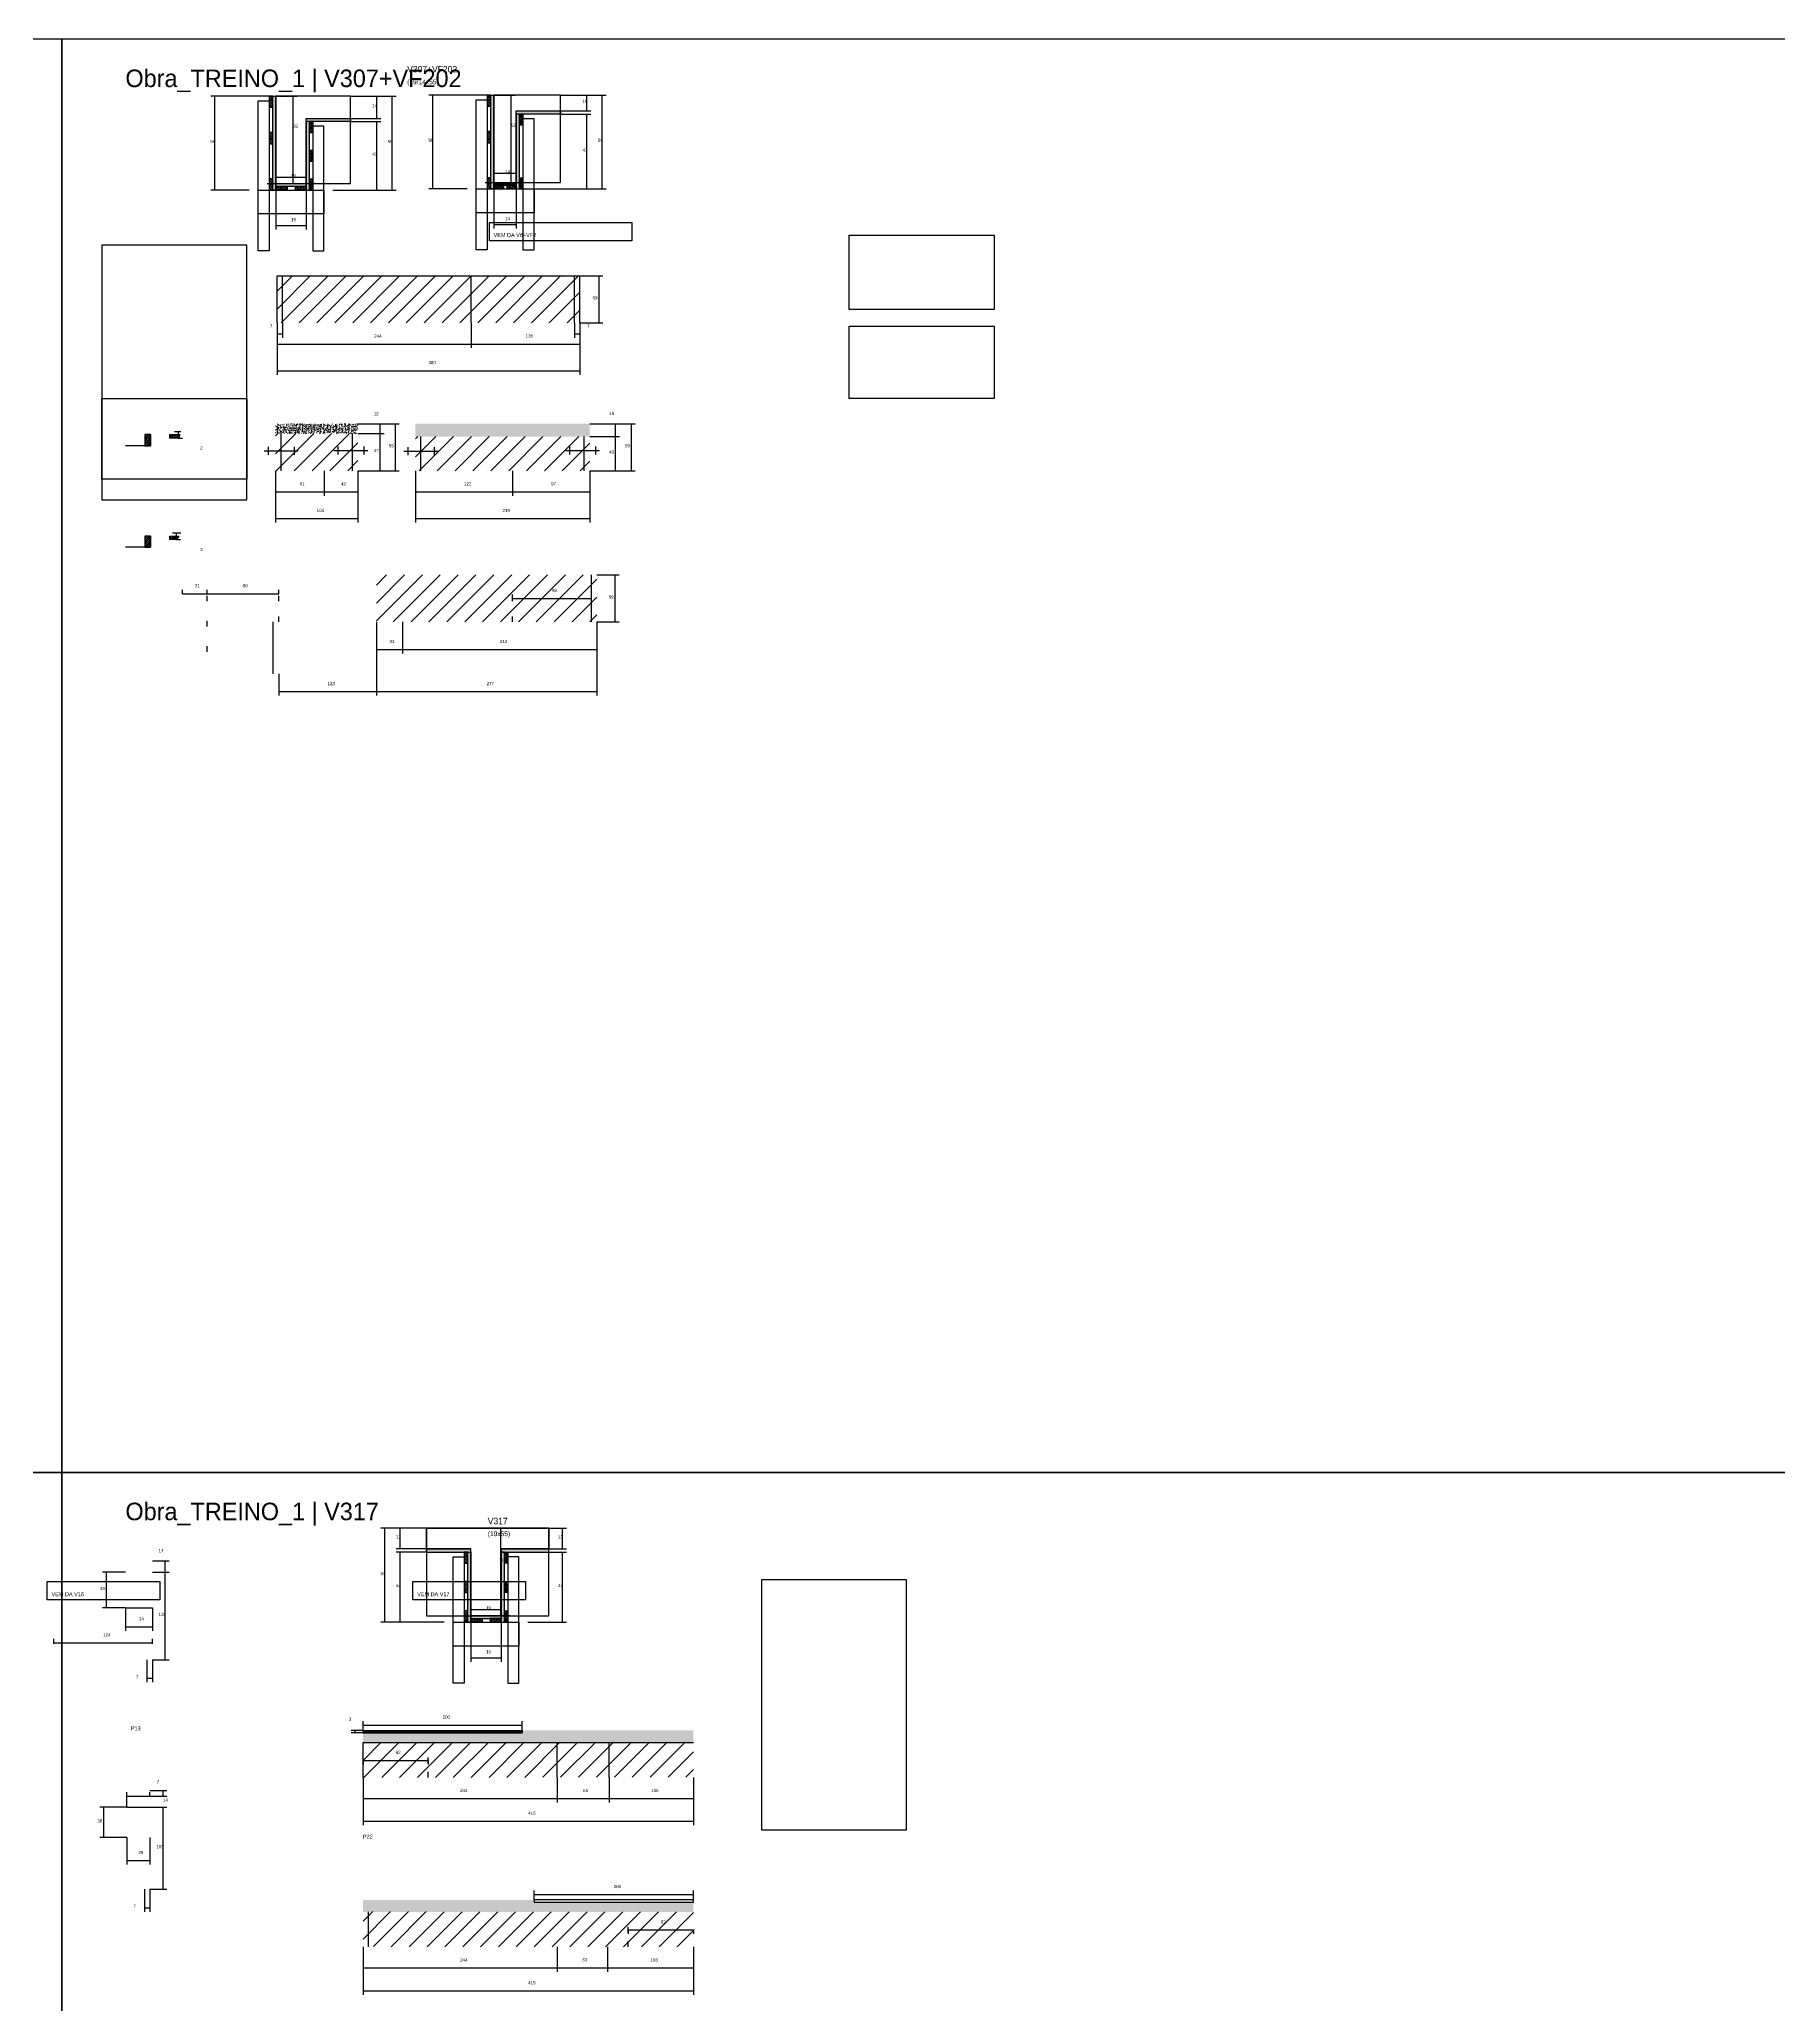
# Model space of a CAD drawing. Header units: metres. Extents: x -41 to 34840, y -36000 to 1848.
# Drawn here: x 17372 to 19556, y -668 to 1800 of the extents above; entities that cross this region are included whole.
import ezdxf

# ---------------------------------------------------------------- set-up
doc = ezdxf.new("R2010")
doc.units = ezdxf.units.M
for name, color, linetype in [('CELL_BORDER', 8, 'Continuous'), ('CONCRETO', 251, 'Continuous'), ('COTA', 4, 'Continuous'), ('Cota Seção (2x)', 4, 'Continuous'), ('cotas', 4, 'Continuous'), ('Hachura', 253, 'Continuous'), ('LABEL_ID', 3, 'Continuous'), ('Madeira', 126, 'Continuous'), ('NOMENCLATURA', 7, 'Continuous'), ('Painéis', 200, 'Continuous'), ('REAPROVEITAMENTO', 251, 'Continuous'), ('SARR_2.2x7', 40, 'Continuous'), ('SARR_3.5x7', 81, 'Continuous'), ('SARR_EDITAR', 141, 'Continuous'), ('Texto Seção', 7, 'Continuous')]:
    doc.layers.add(name, color=color, linetype=linetype)

msp = doc.modelspace()

# ---------------------------------------------------------------- hatches: boundary and pattern name
at = {"layer": 'COTA'}
h = msp.add_hatch(dxfattribs=at)
h.set_pattern_fill('AR-CONC', scale=0.03)
h.paths.add_polyline_path([(17772, 1317.1), (17668.5, 1317.1), (17668.5, 1305.1), (17772, 1305.1)])
h = msp.add_hatch(dxfattribs=at)
h.set_pattern_fill('AR-CONC', scale=0.03)
h.paths.add_polyline_path([(18063.2, 1317.1), (17844.2, 1317.1), (17844.2, 1301.1), (18063.2, 1301.1)])
h = msp.add_hatch(dxfattribs=at)
h.set_pattern_fill('AR-CONC', scale=0.03)
h.paths.add_polyline_path([(17978.4, -327), (17778.4, -327), (17778.4, -327), (17778.4, -339), (17778.4, -339), (18193.4, -339), (18193.4, -339), (18193.4, -324), (18193.4, -324), (17978.4, -324), (17978.4, -324), (17978.4, -327)])
h = msp.add_hatch(dxfattribs=at)
h.set_pattern_fill('AR-CONC', scale=0.03)
h.paths.add_polyline_path([(17993.4, -539.9), (18193.4, -539.9), (18193.4, -539.9), (18193.4, -551.9), (18193.4, -551.9), (17778.4, -551.9), (17778.4, -551.9), (17778.4, -536.9), (17778.4, -536.9), (17993.4, -536.9), (17993.4, -536.9), (17993.4, -539.9)])
at = {"layer": 'Hachura'}
h = msp.add_hatch(dxfattribs=at)
h.set_pattern_fill('ANSI31', scale=0.5)
h.paths.add_polyline_path([(17660.6, 1714.7), (17665, 1714.7), (17665, 1714.7), (17665, 1728.7), (17665, 1728.7), (17660.6, 1728.7), (17660.6, 1728.7), (17660.6, 1714.7)])
h = msp.add_hatch(color=8, dxfattribs=at)
h.dxf.hatch_style = 1
h.paths.add_polyline_path([(17665, 1728.7), (17669, 1728.7), (17669, 1728.7), (17669, 1610.7), (17669, 1610.7), (17665, 1610.7), (17665, 1610.7), (17665, 1728.7)])
h = msp.add_hatch(dxfattribs=at)
h.set_pattern_fill('ANSI31', scale=0.5)
h.paths.add_polyline_path([(17934.5, 1716), (17938.9, 1716), (17938.9, 1716), (17938.9, 1730), (17938.9, 1730), (17934.5, 1730), (17934.5, 1730), (17934.5, 1716)])
h = msp.add_hatch(color=8, dxfattribs=at)
h.dxf.hatch_style = 1
h.paths.add_polyline_path([(17938.9, 1730), (17942.9, 1730), (17942.9, 1730), (17942.9, 1612), (17942.9, 1612), (17938.9, 1612), (17938.9, 1612), (17938.9, 1730)])
h = msp.add_hatch(color=8, dxfattribs=at)
h.dxf.hatch_style = 1
h.paths.add_polyline_path([(17970.9, 1706), (17970.9, 1710), (17970.9, 1710), (18026.5, 1710), (18026.5, 1710), (18026.5, 1706), (18026.5, 1706), (17970.9, 1706)])
h = msp.add_hatch(color=8, dxfattribs=at)
h.dxf.hatch_style = 1
h.paths.add_polyline_path([(17974.9, 1706), (17970.9, 1706), (17970.9, 1706), (17970.9, 1612), (17970.9, 1612), (17974.9, 1612), (17974.9, 1612), (17974.9, 1706)])
h = msp.add_hatch(dxfattribs=at)
h.set_pattern_fill('ANSI31', scale=0.5)
h.paths.add_polyline_path([(17979.3, 1692), (17974.9, 1692), (17974.9, 1692), (17974.9, 1706), (17974.9, 1706), (17979.3, 1706), (17979.3, 1706), (17979.3, 1692)])
h = msp.add_hatch(dxfattribs=at)
h.set_pattern_fill('ANSI31', scale=0.5)
h.paths.add_polyline_path([(17660.6, 1668.8), (17665, 1668.8), (17665, 1668.8), (17665, 1682.8), (17665, 1682.8), (17660.6, 1682.8), (17660.6, 1682.8), (17660.6, 1668.8)])
h = msp.add_hatch(color=8, dxfattribs=at)
h.dxf.hatch_style = 1
h.paths.add_polyline_path([(17707, 1696.7), (17707, 1700.7), (17707, 1700.7), (17762.6, 1700.7), (17762.6, 1700.7), (17762.6, 1696.7), (17762.6, 1696.7), (17707, 1696.7)])
h = msp.add_hatch(color=8, dxfattribs=at)
h.dxf.hatch_style = 1
h.paths.add_polyline_path([(17711, 1696.7), (17707, 1696.7), (17707, 1696.7), (17707, 1610.7), (17707, 1610.7), (17711, 1610.7), (17711, 1610.7), (17711, 1696.7)])
h = msp.add_hatch(dxfattribs=at)
h.set_pattern_fill('ANSI31', scale=0.5)
h.paths.add_polyline_path([(17715.4, 1682.7), (17711, 1682.7), (17711, 1682.7), (17711, 1696.7), (17711, 1696.7), (17715.4, 1696.7), (17715.4, 1696.7), (17715.4, 1682.7)])
h = msp.add_hatch(dxfattribs=at)
h.set_pattern_fill('ANSI31', scale=0.5)
h.paths.add_polyline_path([(17934.5, 1670.1), (17938.9, 1670.1), (17938.9, 1670.1), (17938.9, 1684.1), (17938.9, 1684.1), (17934.5, 1684.1), (17934.5, 1684.1), (17934.5, 1670.1)])
h = msp.add_hatch(dxfattribs=at)
h.set_pattern_fill('ANSI31', scale=0.5)
h.paths.add_polyline_path([(17715.4, 1646.7), (17711, 1646.7), (17711, 1646.7), (17711, 1660.7), (17711, 1660.7), (17715.4, 1660.7), (17715.4, 1660.7), (17715.4, 1646.7)])
h = msp.add_hatch(dxfattribs=at)
h.set_pattern_fill('ANSI31', scale=0.5)
h.paths.add_polyline_path([(17660.6, 1610.7), (17665, 1610.7), (17665, 1610.7), (17665, 1624.7), (17665, 1624.7), (17660.6, 1624.7), (17660.6, 1624.7), (17660.6, 1610.7)])
h = msp.add_hatch(color=8, dxfattribs=at)
h.dxf.hatch_style = 1
h.paths.add_polyline_path([(17669, 1615.1), (17669, 1618.7), (17669, 1618.7), (17707, 1618.7), (17707, 1618.7), (17707, 1615.1), (17707, 1615.1), (17669, 1615.1)])
h = msp.add_hatch(dxfattribs=at)
h.set_pattern_fill('ANSI31', scale=0.5)
h.paths.add_polyline_path([(17669, 1610.7), (17669, 1615.1), (17669, 1615.1), (17683, 1615.1), (17683, 1615.1), (17683, 1610.7), (17683, 1610.7), (17669, 1610.7)])
h = msp.add_hatch(dxfattribs=at)
h.set_pattern_fill('ANSI31', scale=0.5)
h.paths.add_polyline_path([(17707, 1610.7), (17707, 1615.1), (17707, 1615.1), (17693, 1615.1), (17693, 1615.1), (17693, 1610.7), (17693, 1610.7), (17707, 1610.7)])
h = msp.add_hatch(dxfattribs=at)
h.set_pattern_fill('ANSI31', scale=0.5)
h.paths.add_polyline_path([(17715.4, 1610.7), (17711, 1610.7), (17711, 1610.7), (17711, 1624.7), (17711, 1624.7), (17715.4, 1624.7), (17715.4, 1624.7), (17715.4, 1610.7)])
h = msp.add_hatch(dxfattribs=at)
h.set_pattern_fill('ANSI31', scale=0.5)
h.paths.add_polyline_path([(17934.5, 1612), (17938.9, 1612), (17938.9, 1612), (17938.9, 1626), (17938.9, 1626), (17934.5, 1626), (17934.5, 1626), (17934.5, 1612)])
h = msp.add_hatch(color=8, dxfattribs=at)
h.dxf.hatch_style = 1
h.paths.add_polyline_path([(17942.9, 1616.4), (17942.9, 1620), (17942.9, 1620), (17970.9, 1620), (17970.9, 1620), (17970.9, 1616.4), (17970.9, 1616.4), (17942.9, 1616.4)])
h = msp.add_hatch(dxfattribs=at)
h.set_pattern_fill('ANSI31', scale=0.5)
h.paths.add_polyline_path([(17942.9, 1612), (17942.9, 1616.4), (17942.9, 1616.4), (17954.9, 1616.4), (17954.9, 1616.4), (17954.9, 1612), (17954.9, 1612), (17942.9, 1612)])
h = msp.add_hatch(dxfattribs=at)
h.set_pattern_fill('ANSI31', scale=0.5)
h.paths.add_polyline_path([(17970.9, 1612), (17970.9, 1616.4), (17970.9, 1616.4), (17958.9, 1616.4), (17958.9, 1616.4), (17958.9, 1612), (17958.9, 1612), (17970.9, 1612)])
h = msp.add_hatch(dxfattribs=at)
h.set_pattern_fill('ANSI31', scale=0.5)
h.paths.add_polyline_path([(17979.3, 1612), (17974.9, 1612), (17974.9, 1612), (17974.9, 1626), (17974.9, 1626), (17979.3, 1626), (17979.3, 1626), (17979.3, 1612)])
h = msp.add_hatch(dxfattribs=at)
h.set_pattern_fill('ANSI31', scale=0.5)
h.paths.add_polyline_path([(17511.5, 1303.5), (17504.5, 1303.5), (17504.5, 1289.5), (17511.5, 1289.5)])
h = msp.add_hatch(dxfattribs=at)
h.set_pattern_fill('ANSI31', scale=0.5)
h.paths.add_polyline_path([(17548.4, 1303.5), (17546.6, 1299.1), (17546.6, 1299.1), (17535.8, 1299.1), (17535.8, 1299.1), (17535.8, 1303.5), (17535.8, 1303.5), (17548.4, 1303.5)])
h = msp.add_hatch(dxfattribs=at)
h.set_pattern_fill('ANSI31', scale=0.5)
h.paths.add_polyline_path([(17511.5, 1176), (17504.5, 1176), (17504.5, 1162), (17511.5, 1162)])
h = msp.add_hatch(dxfattribs=at)
h.set_pattern_fill('ANSI31', scale=0.5)
h.paths.add_polyline_path([(17547.2, 1176), (17544, 1171.6), (17544, 1171.6), (17535.8, 1171.6), (17535.8, 1171.6), (17535.8, 1176), (17535.8, 1176), (17547.2, 1176)])
h = msp.add_hatch(color=8, dxfattribs=at)
h.dxf.hatch_style = 1
h.paths.add_polyline_path([(17913.9, -100), (17913.9, -96), (17913.9, -96), (17858.3, -96), (17858.3, -96), (17858.3, -100), (17858.3, -100), (17913.9, -100)])
h = msp.add_hatch(color=8, dxfattribs=at)
h.dxf.hatch_style = 1
h.paths.add_polyline_path([(18011.9, -100), (18011.9, -96), (18011.9, -96), (17951.9, -96), (17951.9, -96), (17951.9, -100), (17951.9, -100), (18011.9, -100)])
h = msp.add_hatch(color=8, dxfattribs=at)
h.dxf.hatch_style = 1
h.paths.add_polyline_path([(17955.9, -98), (17951.9, -98), (17951.9, -98), (17951.9, -188), (17951.9, -188), (17955.9, -188), (17955.9, -188), (17955.9, -98)])
h = msp.add_hatch(dxfattribs=at)
h.set_pattern_fill('ANSI31', scale=0.5)
h.paths.add_polyline_path([(17905.5, -114), (17909.9, -114), (17909.9, -114), (17909.9, -100), (17909.9, -100), (17905.5, -100), (17905.5, -100), (17905.5, -114)])
h = msp.add_hatch(color=8, dxfattribs=at)
h.dxf.hatch_style = 1
h.paths.add_polyline_path([(17909.9, -100), (17913.9, -100), (17913.9, -100), (17913.9, -188), (17913.9, -188), (17909.9, -188), (17909.9, -188), (17909.9, -100)])
h = msp.add_hatch(dxfattribs=at)
h.set_pattern_fill('ANSI31', scale=0.5)
h.paths.add_polyline_path([(17960.3, -114), (17955.9, -114), (17955.9, -114), (17955.9, -100), (17955.9, -100), (17960.3, -100), (17960.3, -100), (17960.3, -114)])
h = msp.add_hatch(dxfattribs=at)
h.set_pattern_fill('ANSI31', scale=0.5)
h.paths.add_polyline_path([(17905.5, -151), (17909.9, -151), (17909.9, -151), (17909.9, -137), (17909.9, -137), (17905.5, -137), (17905.5, -137), (17905.5, -151)])
h = msp.add_hatch(dxfattribs=at)
h.set_pattern_fill('ANSI31', scale=0.5)
h.paths.add_polyline_path([(17960.3, -151), (17955.9, -151), (17955.9, -151), (17955.9, -137), (17955.9, -137), (17960.3, -137), (17960.3, -137), (17960.3, -151)])
h = msp.add_hatch(dxfattribs=at)
h.set_pattern_fill('ANSI31', scale=0.5)
h.paths.add_polyline_path([(17905.5, -188), (17909.9, -188), (17909.9, -188), (17909.9, -174), (17909.9, -174), (17905.5, -174), (17905.5, -174), (17905.5, -188)])
h = msp.add_hatch(color=8, dxfattribs=at)
h.dxf.hatch_style = 1
h.paths.add_polyline_path([(17951.9, -183.6), (17951.9, -180), (17951.9, -180), (17913.9, -180), (17913.9, -180), (17913.9, -183.6), (17913.9, -183.6), (17951.9, -183.6)])
h = msp.add_hatch(dxfattribs=at)
h.set_pattern_fill('ANSI31', scale=0.5)
h.paths.add_polyline_path([(17913.9, -188), (17913.9, -183.6), (17913.9, -183.6), (17927.9, -183.6), (17927.9, -183.6), (17927.9, -188), (17927.9, -188), (17913.9, -188)])
h = msp.add_hatch(dxfattribs=at)
h.set_pattern_fill('ANSI31', scale=0.5)
h.paths.add_polyline_path([(17951.9, -188), (17951.9, -183.6), (17951.9, -183.6), (17937.9, -183.6), (17937.9, -183.6), (17937.9, -188), (17937.9, -188), (17951.9, -188)])
h = msp.add_hatch(dxfattribs=at)
h.set_pattern_fill('ANSI31', scale=0.5)
h.paths.add_polyline_path([(17960.3, -188), (17955.9, -188), (17955.9, -188), (17955.9, -174), (17955.9, -174), (17960.3, -174), (17960.3, -174), (17960.3, -188)])
at = {"layer": 'REAPROVEITAMENTO'}
h = msp.add_hatch(dxfattribs=at)
h.set_pattern_fill('ANSI31', scale=5)
h.paths.add_polyline_path([(18050.9, 1443.8), (18050.9, 1502.8), (18050.9, 1502.8), (17670.4, 1502.8), (17670.4, 1502.8), (17670.4, 1443.8), (17670.4, 1443.8), (18050.9, 1443.8)])
h = msp.add_hatch(dxfattribs=at)
h.set_pattern_fill('ANSI31', scale=5)
h.paths.add_polyline_path([(17772, 1258.1), (17772, 1305.1), (17772, 1305.1), (17668.5, 1305.1), (17668.5, 1305.1), (17668.5, 1258.1), (17668.5, 1258.1), (17772, 1258.1)])
h = msp.add_hatch(dxfattribs=at)
h.set_pattern_fill('ANSI31', scale=5)
h.paths.add_polyline_path([(18063.2, 1258.1), (18063.2, 1301.1), (18063.2, 1301.1), (17844.2, 1301.1), (17844.2, 1301.1), (17844.2, 1258.1), (17844.2, 1258.1), (18063.2, 1258.1)])
h = msp.add_hatch(dxfattribs=at)
h.set_pattern_fill('ANSI31', scale=5)
h.paths.add_polyline_path([(17795.2, 1127.2), (17795.2, 1068.2), (17795.2, 1068.2), (18072.2, 1068.2), (18072.2, 1068.2), (18072.2, 1127.2), (18072.2, 1127.2), (17795.2, 1127.2)])
h = msp.add_hatch(dxfattribs=at)
h.set_pattern_fill('ANSI31', scale=5)
h.paths.add_polyline_path([(18193.4, -382.7), (18193.4, -338.7), (18193.4, -338.7), (17778.4, -339.2), (17778.4, -339.2), (17778.4, -383.2), (17778.4, -383.2), (18193.4, -382.7)])
h = msp.add_hatch(dxfattribs=at)
h.set_pattern_fill('ANSI31', scale=5)
h.paths.add_polyline_path([(17778.4, -595.6), (17778.4, -551.6), (17778.4, -551.6), (18193.4, -551.9), (18193.4, -551.9), (18193.4, -595.9), (18193.4, -595.9), (17778.4, -595.6)])

# ---------------------------------------------------------------- linework, layer by layer
at = {"layer": 'CELL_BORDER'}
for points in [[(14500, 0), (17400, 0), (17400, 1800), (14500, 1800)], [(17400, 0), (20300, 0), (20300, 1800), (17400, 1800)], [(14500, -1800), (17400, -1800), (17400, 0), (14500, 0)], [(17400, -1800), (20300, -1800), (20300, 0), (17400, 0)]]:
    msp.add_lwpolyline(points, close=True, dxfattribs=at)
at = {"layer": 'CONCRETO'}
for points in [[(17762.6, 1700.7), (17762.6, 1728.7), (17669, 1728.7), (17669, 1700.7), (17669, 1700.7), (17669, 1618.7), (17707, 1618.7), (17707, 1700.7)], [(17669, 1618.7), (17762.6, 1618.7), (17762.6, 1728.7), (17669, 1728.7)], [(18026.5, 1710), (18026.5, 1730), (17942.9, 1730), (17942.9, 1702), (17942.9, 1702), (17942.9, 1620), (17970.9, 1620), (17970.9, 1710)], [(17942.9, 1620), (18026.5, 1620), (18026.5, 1730), (17942.9, 1730)], [(17858.3, -96), (17858.3, -70), (18011.9, -70), (18011.9, -96), (17951.9, -96), (17951.9, -180), (17913.9, -180), (17913.9, -96)], [(17858.3, -180), (18011.9, -180), (18011.9, -70), (17858.3, -70)]]:
    msp.add_lwpolyline(points, close=True, dxfattribs=at)
at = {"layer": 'COTA'}
for p, q in [((17660.6, 1728.7), (17587.1, 1728.7)), ((17592.1, 1610.7), (17592.1, 1728.7)), ((17762.6, 1728.7), (17820, 1728.7)), ((17762.6, 1728.7), (17800.6, 1728.7)), ((17795.6, 1700.7), (17795.6, 1728.7)), ((17815, 1610.7), (17815, 1728.7)), ((17934.5, 1730), (17861.1, 1730)), ((17866.1, 1612), (17866.1, 1730)), ((18026.5, 1730), (18083.9, 1730)), ((18026.5, 1730), (18064.6, 1730)), ((18059.6, 1710), (18059.6, 1730)), ((18078.9, 1612), (18078.9, 1730)), ((18026.5, 1710), (18064.6, 1710)), ((18026.5, 1706), (18064.6, 1706)), ((18059.6, 1612), (18059.6, 1706)), ((17762.6, 1700.7), (17800.6, 1700.7)), ((17762.6, 1696.7), (17800.6, 1696.7)), ((17795.6, 1610.7), (17795.6, 1696.7)), ((17635.4, 1610.7), (17587.1, 1610.7)), ((17669, 1610.7), (17669, 1561)), ((17707, 1610.7), (17707, 1561)), ((17740.6, 1610.7), (17820, 1610.7)), ((17740.6, 1610.7), (17800.6, 1610.7)), ((17909.3, 1612), (17861.1, 1612)), ((17942.9, 1612), (17942.9, 1562.3)), ((17970.9, 1612), (17970.9, 1562.3)), ((17994.5, 1612), (18083.9, 1612)), ((17994.5, 1612), (18064.6, 1612)), ((17669, 1566), (17707, 1566)), ((17942.9, 1567.3), (17970.9, 1567.3)), ((18050.9, 1502.8), (18079.8, 1502.8)), ((18074.8, 1443.8), (18074.8, 1502.8)), ((17670.4, 1443.8), (17670.4, 1412.3)), ((17670.4, 1443.8), (17670.4, 1378.7)), ((17670.4, 1443.8), (17670.4, 1424.9)), ((17677.4, 1443.8), (17677.4, 1424.9)), ((17914.4, 1443.8), (17914.4, 1412.3)), ((17914.4, 1443.8), (17914.4, 1412.3)), ((18043.9, 1443.8), (18043.9, 1424.9)), ((18050.9, 1443.8), (18050.9, 1412.3)), ((18050.9, 1443.8), (18050.9, 1378.7)), ((18050.9, 1443.8), (18050.9, 1424.9)), ((18050.9, 1443.8), (18079.8, 1443.8)), ((17670.4, 1429.9), (17677.4, 1429.9)), ((17670.4, 1417.3), (17914.4, 1417.3)), ((17914.4, 1417.3), (18050.9, 1417.3)), ((18043.9, 1429.9), (18050.9, 1429.9)), ((17670.4, 1383.7), (18050.9, 1383.7)), ((17772, 1317.1), (17804.9, 1317.1)), ((17772, 1317.1), (17824, 1317.1)), ((17799.9, 1305.1), (17799.9, 1317.1)), ((17819, 1258.1), (17819, 1317.1)), ((18063.2, 1317.1), (18100.7, 1317.1)), ((18063.2, 1317.1), (18120.4, 1317.1)), ((18095.7, 1301.1), (18095.7, 1317.1)), ((18115.4, 1258.1), (18115.4, 1317.1)), ((17549.8, 1307.1), (17541.6, 1307.1)), ((17546.6, 1299.1), (17546.6, 1307.1)), ((17546.6, 1299.1), (17551.6, 1299.1)), ((17772, 1305.1), (17804.9, 1305.1)), ((17772, 1305.1), (17804.9, 1305.1)), ((17799.9, 1258.1), (17799.9, 1305.1)), ((18063.2, 1301.1), (18100.7, 1301.1)), ((18063.2, 1301.1), (18100.7, 1301.1)), ((18095.7, 1258.1), (18095.7, 1301.1)), ((17668.5, 1258.1), (17668.5, 1226.6)), ((17668.5, 1258.1), (17668.5, 1193)), ((17729.5, 1258.1), (17729.5, 1226.6)), ((17729.5, 1258.1), (17729.5, 1226.6)), ((17772, 1258.1), (17772, 1226.6)), ((17772, 1258.1), (17772, 1193)), ((17772, 1258.1), (17804.9, 1258.1)), ((17772, 1258.1), (17824, 1258.1)), ((17844.2, 1258.1), (17844.2, 1226.6)), ((17844.2, 1258.1), (17844.2, 1193)), ((17966.2, 1258.1), (17966.2, 1226.6)), ((17966.2, 1258.1), (17966.2, 1226.6)), ((18063.2, 1258.1), (18063.2, 1226.6)), ((18063.2, 1258.1), (18063.2, 1193)), ((18063.2, 1258.1), (18100.7, 1258.1)), ((18063.2, 1258.1), (18120.4, 1258.1)), ((17668.5, 1231.6), (17729.5, 1231.6)), ((17729.5, 1231.6), (17772, 1231.6)), ((17844.2, 1231.6), (17966.2, 1231.6)), ((17966.2, 1231.6), (18063.2, 1231.6)), ((17668.5, 1198), (17772, 1198)), ((17844.2, 1198), (18063.2, 1198)), ((17549.8, 1179.6), (17539, 1179.6)), ((17544, 1171.6), (17544, 1179.6)), ((17544, 1171.6), (17549, 1171.6)), ((18072.2, 1127.2), (18100, 1127.2)), ((18095, 1068.2), (18095, 1127.2)), ((17551.5, 1103.5), (17551.5, 1108.5)), ((17551.5, 1103.5), (17582.5, 1103.5)), ((17582.5, 1103.5), (17582.5, 1108.5)), ((17582.5, 1103.5), (17582.5, 1108.5)), ((17582.5, 1103.5), (17672.5, 1103.5)), ((17672.5, 1103.5), (17672.5, 1108.5)), ((17966.2, 1097.7), (17966.2, 1102.7)), ((17966.2, 1097.7), (18065.3, 1097.7)), ((18065.3, 1097.7), (18065.3, 1102.7)), ((17795.2, 1068.2), (17795.2, 975.7)), ((17795.2, 1068.2), (17795.2, 1028.5)), ((17795.2, 1068.2), (17795.2, 975.7)), ((17828.2, 1068.2), (17828.2, 1028.5)), ((17828.2, 1068.2), (17828.2, 1028.5)), ((18072.2, 1068.2), (18100, 1068.2)), ((18072.2, 1068.2), (18072.2, 975.7)), ((18072.2, 1068.2), (18072.2, 1028.5)), ((17795.2, 1033.5), (17828.2, 1033.5)), ((17828.2, 1033.5), (18072.2, 1033.5)), ((17672.5, 1003.2), (17672.5, 975.7)), ((17672.5, 980.7), (17795.2, 980.7)), ((17795.2, 980.7), (18072.2, 980.7)), ((17858.3, -70), (17800.9, -70)), ((17805.9, -188), (17805.9, -70)), ((17858.3, -70), (17820.2, -70)), ((17825.2, -96), (17825.2, -70)), ((18011.9, -70), (18033.8, -70)), ((18028.8, -96), (18028.8, -70)), ((17858.3, -96), (17820.2, -96)), ((18011.9, -96), (18033.8, -96)), ((17514, -111.2), (17534.8, -111.2)), ((17529.8, -125.2), (17529.8, -111.2)), ((17858.3, -100), (17820.2, -100)), ((17825.2, -188), (17825.2, -100)), ((18011.9, -100), (18033.8, -100)), ((18028.8, -188), (18028.8, -100)), ((17514, -125.2), (17534.8, -125.2)), ((17514, -125.2), (17534.8, -125.2)), ((17529.8, -235.2), (17529.8, -125.2)), ((17880.3, -188), (17800.9, -188)), ((17880.3, -188), (17820.2, -188)), ((17913.9, -188), (17913.9, -237.7)), ((17951.9, -188), (17951.9, -237.7)), ((17985.5, -188), (18033.8, -188)), ((17507, -235.2), (17507, -263.4)), ((17514, -235.2), (17534.8, -235.2)), ((17514, -235.2), (17514, -263.4)), ((17913.9, -232.7), (17951.9, -232.7)), ((17507, -258.4), (17514, -258.4)), ((17778.4, -324), (17778.4, -312.3)), ((17778.4, -317.3), (17978.4, -317.3)), ((17978.4, -324), (17978.4, -312.3)), ((17778.4, -324), (17763.6, -324)), ((17778.4, -327), (17763.6, -327)), ((17768.6, -327), (17768.6, -324)), ((17778.4, -361), (17778.4, -366.7)), ((17778.4, -361.7), (17860.4, -361.7)), ((17860.4, -361), (17860.4, -366.7)), ((17778.4, -383), (17778.4, -414.5)), ((17778.4, -383), (17778.4, -443.1)), ((18022.4, -383), (18022.4, -414.5)), ((18022.4, -383), (18022.4, -414.5)), ((18087.4, -383), (18087.4, -414.5)), ((18087.4, -383), (18087.4, -414.5)), ((18193.4, -383), (18193.4, -414.5)), ((18193.4, -383), (18193.4, -443.1)), ((17481.8, -420.6), (17481.8, -401.6)), ((17481.8, -406.6), (17510.8, -406.6)), ((17510.8, -399.6), (17532.2, -399.6)), ((17510.8, -406.6), (17510.8, -401.6)), ((17510.8, -406.6), (17532.2, -406.6)), ((17527.2, -406.6), (17527.2, -399.6)), ((17778.4, -409.5), (18022.4, -409.5)), ((18022.4, -409.5), (18087.4, -409.5)), ((18087.4, -409.5), (18193.4, -409.5)), ((17481.8, -420.6), (17532.2, -420.6)), ((17527.2, -523.6), (17527.2, -420.6)), ((17778.4, -438.1), (18193.4, -438.1)), ((17503.8, -523.6), (17503.8, -551.8)), ((17510.8, -523.6), (17532.2, -523.6)), ((17510.8, -523.6), (17510.8, -551.8)), ((17993.4, -536.9), (17993.4, -525.2)), ((17993.4, -530.2), (18193.4, -530.2)), ((18193.4, -536.9), (18193.4, -525.2)), ((17503.8, -546.8), (17510.8, -546.8)), ((18111.4, -573.9), (18111.4, -579.6)), ((18111.4, -574.6), (18193.4, -574.6)), ((18193.4, -573.9), (18193.4, -579.6)), ((17778.4, -595.9), (17778.4, -627.4)), ((17778.4, -595.9), (17778.4, -656)), ((18022.4, -595.9), (18022.4, -627.4)), ((18022.4, -595.9), (18022.4, -627.4)), ((18085.4, -595.9), (18085.4, -627.4)), ((18085.4, -595.9), (18085.4, -627.4)), ((18193.4, -595.9), (18193.4, -627.4)), ((18193.4, -595.9), (18193.4, -656)), ((17778.4, -622.4), (18022.4, -622.4)), ((18022.4, -622.4), (18085.4, -622.4)), ((18085.4, -622.4), (18193.4, -622.4)), ((17778.4, -651), (18193.4, -651))]:
    msp.add_line(p, q, dxfattribs=at)
at = {"layer": 'Cota Seção (2x)'}
for p, q in [((17660.6, 1728.7), (17695.5, 1728.7)), ((17690.5, 1618.7), (17690.5, 1728.7)), ((17934.5, 1730), (17969.5, 1730)), ((17964.5, 1620), (17964.5, 1730)), ((17669, 1610.7), (17669, 1631.7)), ((17707, 1610.7), (17707, 1631.7)), ((17942.9, 1612), (17942.9, 1637)), ((17942.9, 1632), (17970.9, 1632)), ((17970.9, 1612), (17970.9, 1637)), ((17658, 1618.7), (17695.5, 1618.7)), ((17669, 1626.7), (17707, 1626.7)), ((17931.9, 1620), (17969.5, 1620)), ((17962.9, -70), (17946.4, -70)), ((17951.4, -180), (17951.4, -70)), ((17480, -125.2), (17451.2, -125.2)), ((17456.2, -170.2), (17456.2, -125.2)), ((17480, -170.2), (17451.2, -170.2)), ((17480, -170.2), (17480, -199.1)), ((17514, -170.2), (17514, -199.1)), ((17913.9, -188), (17913.9, -167)), ((17913.9, -172), (17951.9, -172)), ((17951.9, -188), (17951.9, -167)), ((17480, -194.1), (17514, -194.1)), ((17962.9, -180), (17946.4, -180)), ((17390, -215.4), (17390, -209)), ((17390, -214), (17514, -214)), ((17514, -215.4), (17514, -209)), ((17481.8, -420.6), (17448, -420.6)), ((17453, -458.6), (17453, -420.6)), ((17481.8, -458.6), (17448, -458.6)), ((17481.8, -458.6), (17481.8, -492.4)), ((17510.8, -458.6), (17510.8, -492.4)), ((17481.8, -487.4), (17510.8, -487.4))]:
    msp.add_line(p, q, dxfattribs=at)
at = {"layer": 'Cotas'}
for points in [[(17450.5, 1221.5), (17632.4, 1221.5), (17632.4, 1541.3), (17450.5, 1541.3)], [(18389, 1553.9), (18571, 1553.9), (18571, 1460.8), (18389, 1460.8)], [(18389, 1439.9), (18571, 1439.9), (18571, 1348.8), (18389, 1348.8)], [(17450.5, 1349), (17632.4, 1349), (17632.4, 1247.6), (17450.5, 1247.6)], [(18278.8, -448.9), (18460.8, -448.9), (18460.8, -134.9), (18278.8, -134.9)]]:
    msp.add_lwpolyline(points, close=True, dxfattribs=at)
at = {"layer": 'Madeira'}
for points in [[(17660.6, 1714.7), (17665, 1714.7), (17665, 1728.7), (17660.6, 1728.7)], [(17934.5, 1716), (17938.9, 1716), (17938.9, 1730), (17934.5, 1730)], [(17979.3, 1692), (17974.9, 1692), (17974.9, 1706), (17979.3, 1706)], [(17660.6, 1668.8), (17665, 1668.8), (17665, 1682.8), (17660.6, 1682.8)], [(17715.4, 1682.7), (17711, 1682.7), (17711, 1696.7), (17715.4, 1696.7)], [(17934.5, 1670.1), (17938.9, 1670.1), (17938.9, 1684.1), (17934.5, 1684.1)], [(17715.4, 1646.7), (17711, 1646.7), (17711, 1660.7), (17715.4, 1660.7)], [(17660.6, 1610.7), (17665, 1610.7), (17665, 1624.7), (17660.6, 1624.7)], [(17669, 1610.7), (17669, 1615.1), (17683, 1615.1), (17683, 1610.7)], [(17707, 1610.7), (17707, 1615.1), (17693, 1615.1), (17693, 1610.7)], [(17715.4, 1610.7), (17711, 1610.7), (17711, 1624.7), (17715.4, 1624.7)], [(17934.5, 1612), (17938.9, 1612), (17938.9, 1626), (17934.5, 1626)], [(17942.9, 1612), (17942.9, 1616.4), (17954.9, 1616.4), (17954.9, 1612)], [(17970.9, 1612), (17970.9, 1616.4), (17958.9, 1616.4), (17958.9, 1612)], [(17979.3, 1612), (17974.9, 1612), (17974.9, 1626), (17979.3, 1626)], [(17511.5, 1289.5), (17511.5, 1303.5), (17504.5, 1303.5), (17504.5, 1289.5)], [(17535.8, 1303.5), (17548.4, 1303.5), (17546.6, 1299.1), (17535.8, 1299.1)], [(17511.5, 1162), (17511.5, 1176), (17504.5, 1176), (17504.5, 1162)], [(17535.8, 1176), (17547.2, 1176), (17544, 1171.6), (17535.8, 1171.6)], [(17905.5, -114), (17909.9, -114), (17909.9, -100), (17905.5, -100)], [(17960.3, -114), (17955.9, -114), (17955.9, -100), (17960.3, -100)], [(17905.5, -151), (17909.9, -151), (17909.9, -137), (17905.5, -137)], [(17960.3, -151), (17955.9, -151), (17955.9, -137), (17960.3, -137)], [(17905.5, -188), (17909.9, -188), (17909.9, -174), (17905.5, -174)], [(17913.9, -188), (17913.9, -183.6), (17927.9, -183.6), (17927.9, -188)], [(17951.9, -188), (17951.9, -183.6), (17937.9, -183.6), (17937.9, -188)], [(17960.3, -188), (17955.9, -188), (17955.9, -174), (17960.3, -174)]]:
    msp.add_lwpolyline(points, close=True, dxfattribs=at)
for points in [[(17511.5, 1303.5), (17511.5, 1289.5), (17480, 1289.5)], [(17511.5, 1176), (17511.5, 1162), (17480, 1162)]]:
    msp.add_lwpolyline(points, dxfattribs=at)
at = {"layer": 'NOMENCLATURA'}
for p, q in [((17659.1, 1288.1), (17659.1, 1278.1)), ((17691.9, 1288.1), (17691.9, 1278.1)), ((17746.6, 1288.5), (17746.6, 1278.6)), ((17779.4, 1288.5), (17779.4, 1278.6)), ((17834.8, 1287.7), (17834.8, 1277.7)), ((17867.6, 1287.7), (17867.6, 1277.7)), ((18037.8, 1288.5), (18037.8, 1278.6)), ((18070.6, 1288.5), (18070.6, 1278.6)), ((17654.1, 1283.1), (17696.9, 1283.1)), ((17741.6, 1283.5), (17784.4, 1283.5)), ((17829.8, 1282.7), (17872.6, 1282.7)), ((18032.8, 1283.5), (18075.6, 1283.5))]:
    msp.add_line(p, q, dxfattribs=at)
at = {"layer": 'Painéis'}
for p, q in [((17669, 1610.7), (17669, 1728.7)), ((17942.9, 1612), (17942.9, 1730)), ((17970.9, 1710), (18026.5, 1710)), ((17970.9, 1706), (17970.9, 1710)), ((17970.9, 1612), (17970.9, 1706)), ((18026.5, 1706), (18026.5, 1710)), ((17707, 1700.7), (17762.6, 1700.7)), ((17707, 1696.7), (17707, 1700.7)), ((17707, 1610.7), (17707, 1696.7)), ((17762.6, 1696.7), (17762.6, 1700.7)), ((17669, 1618.7), (17707, 1618.7)), ((17669, 1615.1), (17669, 1618.7)), ((17707, 1615.1), (17707, 1618.7)), ((17942.9, 1620), (17970.9, 1620)), ((17942.9, 1616.4), (17942.9, 1620)), ((17970.9, 1616.4), (17970.9, 1620)), ((17670.4, 1502.8), (18050.9, 1502.8)), ((17670.4, 1443.8), (17670.4, 1502.8)), ((17914.4, 1443.8), (17914.4, 1502.8)), ((18050.9, 1443.8), (18050.9, 1502.8)), ((17858.3, -96), (17913.9, -96)), ((17858.3, -100), (17858.3, -96)), ((17913.9, -100), (17913.9, -96)), ((17951.9, -96), (18011.9, -96)), ((17951.9, -100), (17951.9, -96)), ((18011.9, -100), (18011.9, -96)), ((17913.9, -188), (17913.9, -100)), ((17951.9, -188), (17951.9, -100)), ((17480, -170.2), (17514, -170.2)), ((17913.9, -180), (17951.9, -180)), ((17913.9, -183.6), (17913.9, -180)), ((17951.9, -183.6), (17951.9, -180)), ((17778.4, -324), (17978.4, -324)), ((17778.4, -327), (17978.4, -327)), ((17778.4, -339), (18193.4, -339)), ((17778.4, -383), (17778.4, -339)), ((18022.4, -383), (18022.4, -339)), ((18087.4, -383), (18087.4, -339))]:
    msp.add_line(p, q, dxfattribs=at)
for points in [[(17665, 1728.7), (17669, 1728.7), (17669, 1610.7), (17665, 1610.7)], [(17938.9, 1730), (17942.9, 1730), (17942.9, 1612), (17938.9, 1612)], [(17970.9, 1706), (17970.9, 1710), (18026.5, 1710), (18026.5, 1706)], [(17974.9, 1706), (17970.9, 1706), (17970.9, 1612), (17974.9, 1612)], [(17707, 1696.7), (17707, 1700.7), (17762.6, 1700.7), (17762.6, 1696.7)], [(17711, 1696.7), (17707, 1696.7), (17707, 1610.7), (17711, 1610.7)], [(17669, 1615.1), (17669, 1618.7), (17707, 1618.7), (17707, 1615.1)], [(17942.9, 1616.4), (17942.9, 1620), (17970.9, 1620), (17970.9, 1616.4)], [(17913.9, -100), (17913.9, -96), (17858.3, -96), (17858.3, -100)], [(18011.9, -100), (18011.9, -96), (17951.9, -96), (17951.9, -100)], [(17909.9, -100), (17913.9, -100), (17913.9, -188), (17909.9, -188)], [(17955.9, -100), (17951.9, -100), (17951.9, -188), (17955.9, -188)], [(17951.9, -183.6), (17951.9, -180), (17913.9, -180), (17913.9, -183.6)], [(17778.4, -324), (17978.4, -324), (17978.4, -327), (17778.4, -327)], [(18193.4, -536.9), (17993.4, -536.9), (17993.4, -539.9), (18193.4, -539.9)]]:
    msp.add_lwpolyline(points, close=True, dxfattribs=at)
at = {"layer": 'SARR_2.2x7'}
for p, q in [((17677.4, 1443.8), (17677.4, 1502.8)), ((18043.9, 1443.8), (18043.9, 1502.8)), ((17675.5, 1258.1), (17675.5, 1305.1)), ((17765, 1258.1), (17765, 1305.1)), ((17851.2, 1258.1), (17851.2, 1301.1)), ((18056.2, 1258.1), (18056.2, 1301.1)), ((18065.3, 1068.2), (18065.3, 1127.2)), ((17582.5, 1094.2), (17582.5, 1101.2)), ((17672.5, 1094.2), (17672.5, 1101.2)), ((17966.2, 1094.2), (17966.2, 1101.2)), ((17582.5, 1062.6), (17582.5, 1069.6)), ((17665.5, 1003.2), (17665.5, 1068.2)), ((17672.5, 1068.2), (17672.5, 1075.2)), ((17966.2, 1068.2), (17966.2, 1075.2)), ((17582.5, 1030.8), (17582.5, 1037.8)), ((17860.4, -365), (17860.4, -358)), ((17860.4, -383), (17860.4, -376)), ((17785.3, -595.9), (17785.3, -551.9)), ((18111.4, -577.9), (18111.4, -570.9)), ((18111.4, -595.9), (18111.4, -588.9))]:
    msp.add_line(p, q, dxfattribs=at)
at = {"layer": 'SARR_3.5x7'}
for points in [[(17646.6, 1722.7), (17660.6, 1722.7), (17660.6, 1534.2), (17646.6, 1534.2)], [(17920.5, 1724), (17934.5, 1724), (17934.5, 1535.5), (17920.5, 1535.5)], [(17729.4, 1690.7), (17715.4, 1690.7), (17715.4, 1534.2), (17729.4, 1534.2)], [(17993.3, 1700), (17979.3, 1700), (17979.3, 1535.5), (17993.3, 1535.5)], [(17646.6, 1610.7), (17729.4, 1610.7), (17729.4, 1580.6), (17646.6, 1580.6)], [(17920.5, 1612), (17993.3, 1612), (17993.3, 1581.9), (17920.5, 1581.9)], [(17891.5, -106), (17905.5, -106), (17905.5, -264.5), (17891.5, -264.5)], [(17974.3, -106), (17960.3, -106), (17960.3, -264.5), (17974.3, -264.5)], [(17891.5, -188), (17974.3, -188), (17974.3, -218), (17891.5, -218)]]:
    msp.add_lwpolyline(points, close=True, dxfattribs=at)
at = {"layer": 'SARR_EDITAR'}
msp.add_line((17778.4, -325.5), (17978.4, -325.5), dxfattribs=at)
at = {"layer": 'Texto Seção'}
for points in [[(17937.1, 1570.1), (18116, 1570.1), (18116, 1546.9), (17937.1, 1546.9)], [(17381.7, -136.9), (17523.1, -136.9), (17523.1, -160.1), (17381.7, -160.1)], [(17840.9, -136.9), (17982.3, -136.9), (17982.3, -160.1), (17840.9, -160.1)]]:
    msp.add_lwpolyline(points, close=True, dxfattribs=at)

# ---------------------------------------------------------------- texts
at = {"layer": 'COTA'}
for s, p in [('14', (17790.1, 1714.7)), ('10', (18054.1, 1720)), ('59', (17586.6, 1669.7)), ('43', (17790.1, 1653.7)), ('59', (17809.5, 1669.7)), ('59', (17860.6, 1671)), ('47', (18054.1, 1659)), ('59', (18073.4, 1671)), ('19', (17688, 1571.5)), ('14', (17956.9, 1572.8)), ('59', (18066.7, 1473.3)), ('7', (17661.5, 1438)), ('7', (18059.8, 1438)), ('244', (17792.4, 1425.3)), ('136', (17982.6, 1425.5)), ('380', (17860.6, 1392)), ('12', (17791.9, 1327.8)), ('16', (18087.6, 1328.1)), ('2', (17573.9, 1284.7)), ('47', (17791.9, 1281.6)), ('59', (17810.8, 1287.6)), ('43', (18087.5, 1279.6)), ('59', (18107.3, 1287.6)), ('61', (17699, 1239.7)), ('42', (17750.7, 1239.7)), ('122', (17905.2, 1239.6)), ('97', (18014.7, 1239.7)), ('104', (17720.2, 1206.3)), ('219', (17953.7, 1206.1)), ('3', (17573.9, 1157.2)), ('31', (17567, 1111.8)), ('90', (17627.5, 1111.7)), ('99', (18015.8, 1105.8)), ('59', (18086.9, 1097.7)), ('33', (17811.7, 1041.7)), ('244', (17950.2, 1041.6)), ('123', (17733.9, 988.8)), ('277', (17933.7, 988.8)), ('14', (17521.7, -100.2)), ('13', (17819.7, -83)), ('13', (18023.3, -83)), ('59', (17800.4, -129)), ('44', (17819.7, -144)), ('44', (18023.3, -144)), ('110', (17521.7, -180.2)), ('19', (17932.9, -227.2)), ('7', (17493.3, -258.4)), ('3', (17760.4, -311.8)), ('200', (17878.4, -309.2)), ('82', (17819.4, -353.6)), ('7', (17519.2, -390.7)), ('14', (17527.2, -413.6)), ('244', (17900.4, -401.4)), ('65', (18054.9, -401.4)), ('106', (18140.4, -401.4)), ('415', (17985.9, -429.9)), ('103', (17519, -472.1)), ('200', (18093.4, -522.1)), ('7', (17490, -546.8)), ('82', (18152.4, -566.5)), ('244', (17900.4, -614.4)), ('63', (18053.9, -614.2)), ('108', (18139.4, -614.3)), ('415', (17985.9, -642.9))]:
    msp.add_text(s, height=4, dxfattribs=at).set_placement(p)
at = {"layer": 'Cota Seção (2x)'}
for s, p in [('55', (17690.5, 1688.7)), ('55', (17964.5, 1690)), ('19', (17688, 1626.7)), ('14', (17957, 1632)), ('55', (17951.4, -112)), ('45', (17448.1, -147.7)), ('19', (17932.9, -172)), ('34', (17497, -185.9)), ('124', (17452, -205.9)), ('38', (17444.7, -439.6)), ('29', (17496.3, -479.3))]:
    msp.add_text(s, height=4, dxfattribs=at).set_placement(p)
at = {"layer": 'LABEL_ID'}
for s, p in [('Obra_TREINO_1 | V307+VF202', (17480, 1740)), ('Obra_TREINO_1 | V317', (17480, -60))]:
    msp.add_text(s, height=22, dxfattribs=at).set_placement(p)
at = {"layer": 'NOMENCLATURA'}
for s, p in [('P13', (17486.9, -323.9)), ('P22', (17778.3, -460))]:
    msp.add_text(s, height=5, dxfattribs=at).set_placement(p)
at = {"layer": 'Texto Seção'}
for s, height, p in [('V307+VF202', 8, (17833.9, 1758.5)), ('(19/14x55)', 6, (17833.9, 1743.5)), ('VEM DA V6+VF2', 5, (17942.4, 1551.7)), ('V317', 8, (17935.1, -65)), ('(19x55)', 6, (17935.1, -80)), ('VEM DA V16', 5, (17387.2, -155.4)), ('VEM DA V17', 5, (17846.4, -155.4))]:
    msp.add_text(s, height=height, dxfattribs=at).set_placement(p)

doc.saveas('drawing.dxf')
